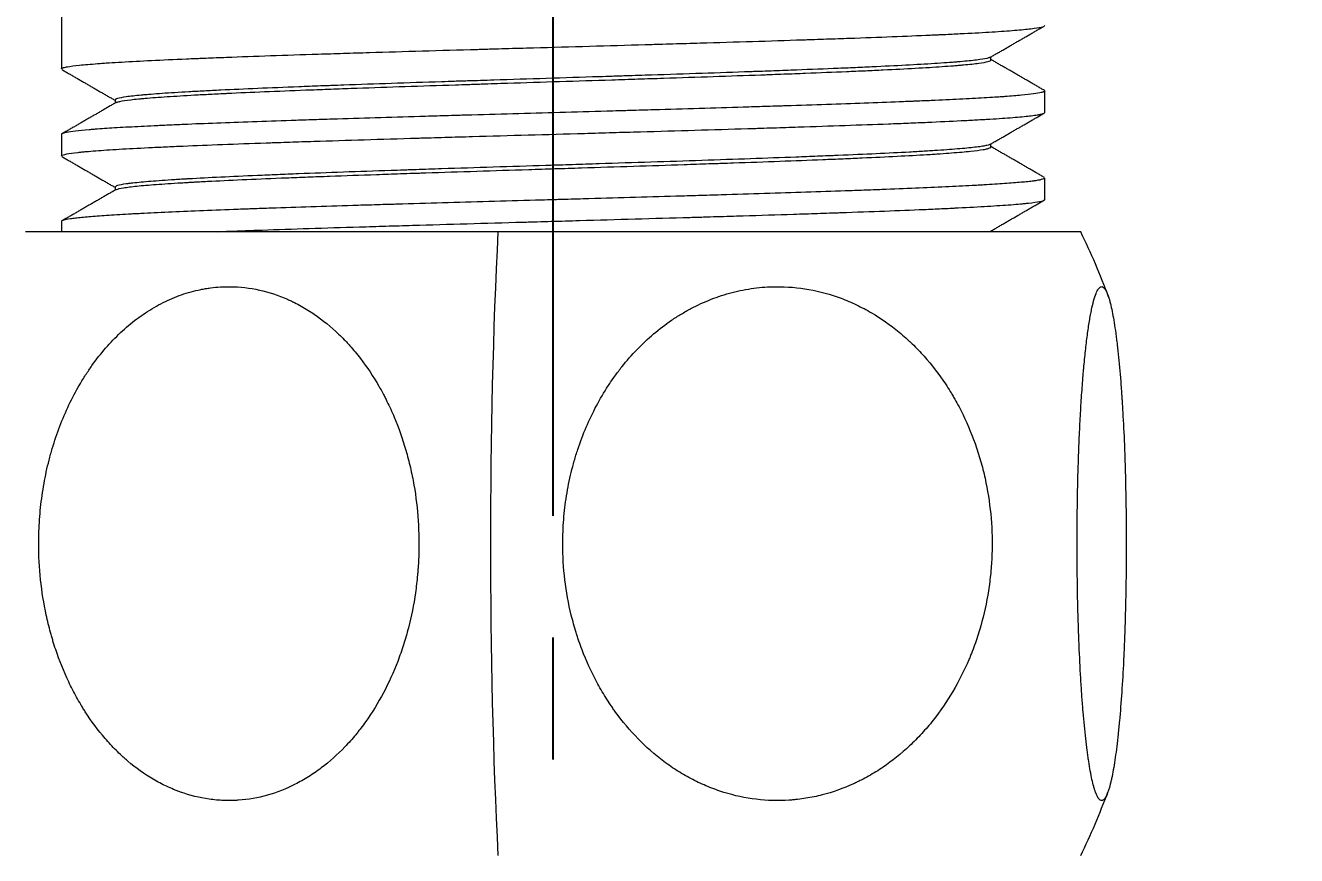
# Model space of a CAD drawing. Header units: millimetres. Extents: x 24023 to 24864, y 1163 to 1757.
# Drawn here: x 24668.74 to 24695.24, y 1343.76 to 1361.06 of the extents above; entities that cross this region are included whole.
import ezdxf

# ---------------------------------------------------------------- set-up
doc = ezdxf.new("R2010")
doc.units = ezdxf.units.MM
doc.linetypes.add('CENTERX2', pattern=[20.32, 12.7, -2.54, 2.54, -2.54])
doc.layers.add('CENTER', color=1, linetype='CENTERX2')
doc.styles.get("Standard").update_dxf_attribs({"font": 'arial.ttf'})
doc.dimstyles.new('ISO-25', dxfattribs={"dimtxt": 7, "dimasz": 5, "dimexe": 1.252, "dimexo": 0.625, "dimgap": 1, "dimtad": 1, "dimtih": 1, "dimtoh": 1, "dimdec": 1, "dimdsep": 46, "dimtxsty": 'Standard', "dimcen": 0, "dimclrd": 3, "dimclre": 3, "dimclrt": 4, "dimadec": 0, "dimazin": 0, "dimtfac": 1, "dimtdec": 1, "dimtmove": 0, "dimatfit": 3, "dimfxl": 1, "dimarcsym": 0})

# ---------------------------------------------------------------- blocks, each defined once
blk = doc.blocks.new('*D64')
at = {"color": 3, "lineweight": -2, "transparency": 16777216}
for p, q in [((24727.261, 1520.798), (24569.507, 1520.798)), ((24570.759, 1515.798), (24570.759, 1390.87)), ((24570.759, 1250.765), (24570.759, 1375.693)), ((24727.261, 1245.765), (24569.507, 1245.765))]:
    blk.add_line(p, q, dxfattribs=at)
at = {"color": 3, "transparency": 16777216}
for points in [[(24569.926, 1515.798), (24571.592, 1515.798), (24570.759, 1520.798)], [(24569.926, 1250.765), (24571.592, 1250.765), (24570.759, 1245.765)]]:
    blk.add_solid(points, dxfattribs=at)
at = {"layer": 'Defpoints', "color": 0, "transparency": 16777216}
for p in [(24727.886, 1520.798), (24570.759, 1245.765), (24727.886, 1245.765)]:
    blk.add_point(p, dxfattribs=at)
at = {"color": 4, "transparency": 16777216, "insert": (24570.759, 1383.281), "char_height": 7, "attachment_point": 5}
blk.add_mtext('(1600)', dxfattribs=at)
blk = doc.blocks.new('*D66')
at = {"color": 3, "lineweight": -2, "transparency": 16777216}
for p, q in [((24635.437, 1356.458), (24603.075, 1300.406)), ((24679.745, 1289.257), (24679.745, 1279.862))]:
    blk.add_line(p, q, dxfattribs=at)
for start, end in [(241.88373, 245.57556), (253.51412, 268.11627)]:
    blk.add_arc((24679.745, 1433.202), 152.087, start, end, dxfattribs=at)
at = {"color": 3, "transparency": 16777216}
for points in [[(24607.667, 1298.333), (24608.476, 1299.79), (24603.701, 1301.49)], [(24674.759, 1282.03), (24674.732, 1280.363), (24679.745, 1281.114)]]:
    blk.add_solid(points, dxfattribs=at)
at = {"layer": 'Defpoints', "color": 0, "transparency": 16777216}
for p in [(24679.745, 1468.81), (24660.2, 1399.349), (24635.75, 1357), (24679.745, 1289.882), (24653.335, 1283.425)]:
    blk.add_point(p, dxfattribs=at)
at = {"color": 4, "transparency": 16777216, "insert": (24626.722, 1290.656), "char_height": 7, "attachment_point": 5}
blk.add_mtext('30°', dxfattribs=at)
blk = doc.blocks.new('*D68')
at = {"color": 3, "lineweight": -2, "transparency": 16777216}
for p, q in [((24640.75, 1365.035), (24640.75, 1260.666)), ((24776.172, 1315.313), (24776.172, 1260.666)), ((24645.75, 1261.918), (24693.994, 1261.918)), ((24771.172, 1261.918), (24722.928, 1261.918))]:
    blk.add_line(p, q, dxfattribs=at)
at = {"color": 3, "transparency": 16777216}
for points in [[(24645.75, 1262.752), (24645.75, 1261.085), (24640.75, 1261.918)], [(24771.172, 1262.752), (24771.172, 1261.085), (24776.172, 1261.918)]]:
    blk.add_solid(points, dxfattribs=at)
at = {"layer": 'Defpoints', "color": 0, "transparency": 16777216}
for p in [(24640.75, 1365.66), (24776.172, 1315.938), (24776.172, 1261.918)]:
    blk.add_point(p, dxfattribs=at)
at = {"color": 4, "transparency": 16777216, "insert": (24708.461, 1261.918), "char_height": 7, "attachment_point": 5}
blk.add_mtext('135.4', dxfattribs=at)

msp = doc.modelspace()

# ---------------------------------------------------------------- linework, layer by layer
at = {"linetype": 'Continuous', "lineweight": 18, "extrusion": (0, 1, 0)}
for p, q in [((24669.495, 1363.56), (24669.495, 1360.151)), ((24688.873, 1360.339), (24688.873, 1360.403)), ((24670.616, 1359.504), (24670.616, 1359.44)), ((24689.995, 1359.244), (24689.995, 1359.692)), ((24669.495, 1358.785), (24669.495, 1358.337)), ((24688.873, 1358.526), (24688.873, 1358.589)), ((24689.995, 1357.431), (24689.995, 1357.878)), ((24670.616, 1357.69), (24670.616, 1357.627)), ((24669.495, 1356.972), (24669.495, 1356.76)), ((24678.595, 1356.76), (24668.745, 1356.76)), ((24690.745, 1356.76), (24678.595, 1356.76)), ((24688.873, 1356.76), (24688.873, 1356.775))]:
    msp.add_line(p, q, dxfattribs=at)
at = {"linetype": 'Continuous', "lineweight": 18}
for start, end in [(20.2729, 25.9892), (334.0108, 339.565)]:
    msp.add_arc((24677.411, 1350.26), 14.833, start, end, dxfattribs=at)
at = {"linetype": 'Continuous', "lineweight": 13}
msp.add_ellipse((24679.989, 1350.26), major_axis=(0, -14.833), ratio=0.104528, start_param=4.258791, end_param=5.165987, dxfattribs=at)
at = {"linetype": 'Continuous', "lineweight": 18}
for points, knots in [([(24669.495, 1360.151), (24669.495, 1360.155), (24669.498, 1360.159), (24669.508, 1360.166), (24669.517, 1360.17), (24669.528, 1360.175), (24669.537, 1360.177), (24669.541, 1360.179), (24669.566, 1360.186), (24669.592, 1360.191), (24669.684, 1360.208), (24669.767, 1360.219), (24669.976, 1360.241), (24670.102, 1360.251), (24670.287, 1360.265), (24670.325, 1360.268), (24670.404, 1360.274), (24670.446, 1360.276), (24670.572, 1360.285), (24670.662, 1360.29), (24670.943, 1360.307), (24671.15, 1360.318), (24671.599, 1360.34), (24671.842, 1360.351), (24672.169, 1360.364), (24672.236, 1360.367), (24672.337, 1360.371), (24672.372, 1360.373), (24672.44, 1360.375), (24672.613, 1360.382), (24672.792, 1360.389), (24673.23, 1360.406), (24673.535, 1360.417), (24674.172, 1360.439), (24674.504, 1360.45), (24674.936, 1360.464), (24675.023, 1360.466), (24675.199, 1360.472), (24675.287, 1360.475), (24675.554, 1360.483), (24675.733, 1360.488), (24676.277, 1360.505), (24676.645, 1360.516), (24677.396, 1360.538), (24677.778, 1360.549), (24678.215, 1360.561), (24678.264, 1360.563), (24678.361, 1360.566), (24678.41, 1360.567), (24678.557, 1360.571), (24678.655, 1360.574), (24678.948, 1360.582), (24679.143, 1360.587), (24679.728, 1360.604), (24680.117, 1360.615), (24680.894, 1360.637), (24681.281, 1360.648), (24681.716, 1360.661), (24681.764, 1360.662), (24681.861, 1360.665), (24681.909, 1360.666), (24682.053, 1360.67), (24682.34, 1360.679), (24682.623, 1360.687), (24683.181, 1360.703), (24683.545, 1360.714), (24684.257, 1360.736), (24684.605, 1360.747), (24684.987, 1360.76), (24685.029, 1360.761), (24685.114, 1360.764), (24685.239, 1360.768), (24685.528, 1360.778), (24685.767, 1360.786), (24686.233, 1360.802), (24686.53, 1360.813), (24687.094, 1360.835), (24687.362, 1360.846), (24687.646, 1360.859), (24687.678, 1360.86), (24687.74, 1360.863), (24687.832, 1360.867), (24688.04, 1360.877), (24688.208, 1360.885), (24688.529, 1360.901), (24688.723, 1360.912), (24689.074, 1360.934), (24689.23, 1360.945), (24689.502, 1360.967), (24689.616, 1360.979), (24689.799, 1361.001), (24689.869, 1361.012), (24689.941, 1361.028), (24689.959, 1361.033), (24689.979, 1361.041), (24689.986, 1361.046), (24689.991, 1361.05), (24689.993, 1361.052), (24689.994, 1361.054), (24689.995, 1361.056), (24689.995, 1361.057), (24689.995, 1361.058)], [0, 0, 0, 0, 0.013699, 0.013699, 0.022807, 0.027361, 0.027361, 0.031915, 0.031915, 0.050132, 0.050132, 0.086564, 0.086564, 0.122997, 0.122997, 0.132105, 0.132105, 0.141213, 0.141213, 0.159429, 0.159429, 0.195862, 0.195862, 0.232294, 0.232294, 0.241402, 0.241402, 0.245956, 0.245956, 0.250511, 0.268727, 0.268727, 0.305159, 0.305159, 0.341592, 0.341592, 0.3507, 0.3507, 0.359808, 0.359808, 0.378024, 0.378024, 0.414457, 0.414457, 0.450889, 0.450889, 0.455443, 0.455443, 0.459998, 0.459998, 0.469106, 0.469106, 0.487322, 0.487322, 0.523754, 0.523754, 0.560187, 0.560187, 0.564741, 0.564741, 0.569295, 0.569295, 0.578403, 0.596619, 0.596619, 0.633052, 0.633052, 0.669485, 0.669485, 0.674039, 0.674039, 0.678593, 0.687701, 0.705917, 0.705917, 0.74235, 0.74235, 0.778782, 0.778782, 0.783336, 0.783336, 0.78789, 0.796998, 0.815215, 0.815215, 0.851647, 0.851647, 0.88808, 0.88808, 0.924512, 0.924512, 0.960945, 0.960945, 0.979161, 0.979161, 0.988269, 0.992823, 0.992823, 0.997377, 0.997377, 1, 1, 1, 1]), ([(24688.861, 1360.395), (24688.857, 1360.393), (24688.853, 1360.391), (24688.844, 1360.387), (24688.84, 1360.386), (24688.832, 1360.383), (24688.818, 1360.379), (24688.801, 1360.374), (24688.739, 1360.36), (24688.667, 1360.348), (24688.481, 1360.325), (24688.367, 1360.313), (24688.197, 1360.299), (24688.161, 1360.296), (24688.106, 1360.291), (24688.088, 1360.29), (24688.05, 1360.287), (24687.953, 1360.28), (24687.849, 1360.272), (24687.585, 1360.255), (24687.391, 1360.244), (24686.966, 1360.22), (24686.735, 1360.209), (24686.423, 1360.194), (24686.359, 1360.191), (24686.23, 1360.185), (24686.165, 1360.182), (24685.966, 1360.173), (24685.83, 1360.168), (24685.413, 1360.15), (24685.122, 1360.139), (24684.664, 1360.122), (24684.509, 1360.116), (24684.27, 1360.107), (24684.149, 1360.103), (24684.027, 1360.098), (24683.945, 1360.095), (24683.904, 1360.094), (24683.531, 1360.08), (24683.194, 1360.069), (24682.505, 1360.046), (24682.154, 1360.034), (24681.617, 1360.017), (24681.436, 1360.011), (24681.209, 1360.004), (24681.163, 1360.002), (24681.071, 1359.999), (24681.025, 1359.998), (24680.888, 1359.993), (24680.796, 1359.991), (24680.337, 1359.976), (24679.97, 1359.964), (24679.238, 1359.941), (24678.873, 1359.93), (24678.326, 1359.912), (24678.144, 1359.906), (24677.916, 1359.899), (24677.871, 1359.898), (24677.78, 1359.895), (24677.645, 1359.89), (24677.51, 1359.886), (24677.065, 1359.871), (24676.717, 1359.86), (24676.037, 1359.836), (24675.705, 1359.825), (24675.299, 1359.81), (24675.219, 1359.808), (24675.099, 1359.803), (24675.059, 1359.802), (24674.979, 1359.799), (24674.782, 1359.792), (24674.591, 1359.784), (24674.143, 1359.767), (24673.858, 1359.755), (24673.317, 1359.732), (24673.061, 1359.72), (24672.759, 1359.706), (24672.7, 1359.703), (24672.584, 1359.697), (24672.527, 1359.694), (24672.36, 1359.685), (24672.253, 1359.68), (24671.948, 1359.662), (24671.763, 1359.651), (24671.515, 1359.633), (24671.437, 1359.627), (24671.328, 1359.618), (24671.292, 1359.615), (24671.241, 1359.611), (24671.224, 1359.61), (24671.192, 1359.607), (24671.176, 1359.605), (24671.034, 1359.592), (24670.93, 1359.581), (24670.766, 1359.558), (24670.706, 1359.546), (24670.647, 1359.528), (24670.634, 1359.523), (24670.623, 1359.515), (24670.621, 1359.514), (24670.619, 1359.511), (24670.618, 1359.509), (24670.616, 1359.506), (24670.616, 1359.505), (24670.616, 1359.504)], [0, 0, 0, 0, 0.00751, 0.00751, 0.0124, 0.0124, 0.01729, 0.027069, 0.027069, 0.066187, 0.066187, 0.105304, 0.105304, 0.115084, 0.115084, 0.119973, 0.119973, 0.124863, 0.144422, 0.144422, 0.183539, 0.183539, 0.222657, 0.222657, 0.232436, 0.232436, 0.242215, 0.242215, 0.261774, 0.261774, 0.300892, 0.300892, 0.32045, 0.32045, 0.33023, 0.335119, 0.335119, 0.340009, 0.340009, 0.379127, 0.379127, 0.418244, 0.418244, 0.437803, 0.437803, 0.442693, 0.442693, 0.447582, 0.447582, 0.457362, 0.457362, 0.496479, 0.496479, 0.535597, 0.535597, 0.555155, 0.555155, 0.560045, 0.560045, 0.564935, 0.574714, 0.574714, 0.613832, 0.613832, 0.652949, 0.652949, 0.662729, 0.662729, 0.667618, 0.667618, 0.672508, 0.692067, 0.692067, 0.731184, 0.731184, 0.770302, 0.770302, 0.780081, 0.780081, 0.78986, 0.78986, 0.809419, 0.809419, 0.848537, 0.848537, 0.868095, 0.868095, 0.877875, 0.877875, 0.882765, 0.882765, 0.887654, 0.887654, 0.926772, 0.926772, 0.965889, 0.965889, 0.985448, 0.985448, 0.990338, 0.990338, 0.995227, 0.995227, 1, 1, 1, 1]), ([(24670.628, 1359.448), (24670.629, 1359.448), (24670.63, 1359.449), (24670.636, 1359.452), (24670.643, 1359.455), (24670.667, 1359.463), (24670.688, 1359.469), (24670.769, 1359.486), (24670.843, 1359.498), (24670.987, 1359.515), (24671.04, 1359.521), (24671.128, 1359.53), (24671.159, 1359.533), (24671.223, 1359.538), (24671.256, 1359.541), (24671.43, 1359.556), (24671.588, 1359.567), (24671.941, 1359.59), (24672.136, 1359.602), (24672.456, 1359.619), (24672.568, 1359.625), (24672.742, 1359.634), (24672.801, 1359.636), (24672.891, 1359.641), (24672.922, 1359.642), (24672.983, 1359.645), (24673.014, 1359.647), (24673.295, 1359.66), (24673.558, 1359.671), (24674.112, 1359.694), (24674.402, 1359.705), (24674.858, 1359.723), (24675.014, 1359.728), (24675.252, 1359.737), (24675.333, 1359.74), (24675.494, 1359.746), (24675.576, 1359.749), (24675.984, 1359.764), (24676.319, 1359.775), (24677.002, 1359.798), (24677.351, 1359.809), (24677.797, 1359.824), (24677.931, 1359.828), (24678.066, 1359.832), (24678.157, 1359.835), (24678.202, 1359.837), (24678.429, 1359.844), (24678.61, 1359.85), (24679.155, 1359.867), (24679.518, 1359.879), (24680.244, 1359.902), (24680.607, 1359.913), (24681.061, 1359.928), (24681.152, 1359.93), (24681.334, 1359.936), (24681.424, 1359.939), (24681.694, 1359.948), (24681.872, 1359.954), (24682.4, 1359.971), (24682.746, 1359.983), (24683.422, 1360.006), (24683.753, 1360.017), (24684.117, 1360.03), (24684.158, 1360.031), (24684.238, 1360.034), (24684.358, 1360.039), (24684.633, 1360.049), (24684.86, 1360.057), (24685.306, 1360.075), (24685.59, 1360.086), (24685.995, 1360.104), (24686.126, 1360.109), (24686.319, 1360.118), (24686.382, 1360.121), (24686.507, 1360.127), (24686.568, 1360.13), (24686.87, 1360.144), (24687.092, 1360.155), (24687.501, 1360.178), (24687.686, 1360.19), (24687.937, 1360.207), (24688.016, 1360.213), (24688.109, 1360.22), (24688.128, 1360.222), (24688.164, 1360.225), (24688.181, 1360.226), (24688.233, 1360.231), (24688.267, 1360.234), (24688.427, 1360.248), (24688.533, 1360.259), (24688.703, 1360.282), (24688.768, 1360.294), (24688.832, 1360.311), (24688.848, 1360.317), (24688.864, 1360.326), (24688.868, 1360.329), (24688.872, 1360.334), (24688.873, 1360.337), (24688.873, 1360.339)], [0, 0, 0, 0, 0.00163, 0.00163, 0.011334, 0.011334, 0.030741, 0.030741, 0.069555, 0.069555, 0.088962, 0.088962, 0.098665, 0.098665, 0.108369, 0.108369, 0.147182, 0.147182, 0.185996, 0.185996, 0.205403, 0.205403, 0.215107, 0.215107, 0.219958, 0.219958, 0.22481, 0.22481, 0.263624, 0.263624, 0.302438, 0.302438, 0.321845, 0.321845, 0.331548, 0.331548, 0.341252, 0.341252, 0.380066, 0.380066, 0.418879, 0.418879, 0.428583, 0.433435, 0.433435, 0.438286, 0.438286, 0.457693, 0.457693, 0.496507, 0.496507, 0.535321, 0.535321, 0.545024, 0.545024, 0.554728, 0.554728, 0.574135, 0.574135, 0.612949, 0.612949, 0.651763, 0.651763, 0.656614, 0.656614, 0.661466, 0.671169, 0.690576, 0.690576, 0.72939, 0.72939, 0.748797, 0.748797, 0.758501, 0.758501, 0.768204, 0.768204, 0.807018, 0.807018, 0.845832, 0.845832, 0.865239, 0.865239, 0.87009, 0.87009, 0.874942, 0.874942, 0.884646, 0.884646, 0.92346, 0.92346, 0.962273, 0.962273, 0.98168, 0.98168, 0.991384, 0.991384, 1, 1, 1, 1]), ([(24689.995, 1359.692), (24689.995, 1359.69), (24689.994, 1359.688), (24689.989, 1359.681), (24689.981, 1359.677), (24689.964, 1359.669), (24689.957, 1359.667), (24689.942, 1359.662), (24689.933, 1359.66), (24689.885, 1359.648), (24689.83, 1359.639), (24689.692, 1359.621), (24689.607, 1359.612), (24689.408, 1359.593), (24689.294, 1359.584), (24689.131, 1359.573), (24689.097, 1359.57), (24689.029, 1359.566), (24688.923, 1359.559), (24688.81, 1359.552), (24688.573, 1359.538), (24688.232, 1359.519), (24687.839, 1359.501), (24687.525, 1359.487), (24687.417, 1359.483), (24687.277, 1359.477), (24687.249, 1359.476), (24687.193, 1359.473), (24687.164, 1359.472), (24687.078, 1359.469), (24687.02, 1359.466), (24686.728, 1359.455), (24686.485, 1359.446), (24685.979, 1359.427), (24685.717, 1359.418), (24685.174, 1359.399), (24684.893, 1359.39), (24684.566, 1359.38), (24684.529, 1359.379), (24684.456, 1359.376), (24684.419, 1359.375), (24684.309, 1359.372), (24684.087, 1359.365), (24683.862, 1359.358), (24683.409, 1359.344), (24683.102, 1359.335), (24682.479, 1359.316), (24682.163, 1359.307), (24681.681, 1359.293), (24681.52, 1359.289), (24681.316, 1359.283), (24681.275, 1359.282), (24681.193, 1359.279), (24681.153, 1359.278), (24681.03, 1359.275), (24680.948, 1359.272), (24680.538, 1359.261), (24680.211, 1359.252), (24679.558, 1359.233), (24679.232, 1359.224), (24678.581, 1359.206), (24678.256, 1359.196), (24677.891, 1359.186), (24677.85, 1359.185), (24677.769, 1359.182), (24677.728, 1359.181), (24677.607, 1359.178), (24677.365, 1359.171), (24677.126, 1359.164), (24676.653, 1359.15), (24676.343, 1359.141), (24675.735, 1359.123), (24675.436, 1359.113), (24674.997, 1359.099), (24674.852, 1359.095), (24674.636, 1359.088), (24674.565, 1359.085), (24674.423, 1359.081), (24674.353, 1359.078), (24674.004, 1359.067), (24673.735, 1359.058), (24673.218, 1359.039), (24672.97, 1359.03), (24672.494, 1359.012), (24672.266, 1359.003), (24671.993, 1358.991), (24671.94, 1358.989), (24671.833, 1358.984), (24671.677, 1358.977), (24671.528, 1358.97), (24671.24, 1358.956), (24670.884, 1358.938), (24670.581, 1358.92), (24670.375, 1358.906), (24670.309, 1358.901), (24670.216, 1358.894), (24670.186, 1358.892), (24670.128, 1358.887), (24670.099, 1358.885), (24669.963, 1358.873), (24669.87, 1358.864), (24669.713, 1358.845), (24669.651, 1358.836), (24669.556, 1358.818), (24669.524, 1358.809), (24669.503, 1358.797), (24669.5, 1358.795), (24669.497, 1358.792), (24669.496, 1358.79), (24669.495, 1358.788), (24669.495, 1358.787), (24669.495, 1358.785), (24669.495, 1358.785)], [0, 0, 0, 0, 0.006842, 0.006842, 0.022114, 0.022114, 0.02975, 0.02975, 0.037386, 0.037386, 0.06793, 0.06793, 0.098473, 0.098473, 0.129017, 0.129017, 0.136653, 0.136653, 0.144289, 0.159561, 0.159561, 0.190104, 0.220648, 0.220648, 0.23592, 0.23592, 0.239738, 0.239738, 0.243556, 0.243556, 0.251192, 0.251192, 0.281735, 0.281735, 0.312279, 0.312279, 0.342823, 0.342823, 0.34664, 0.34664, 0.350458, 0.350458, 0.358094, 0.373366, 0.373366, 0.40391, 0.40391, 0.434454, 0.434454, 0.449725, 0.449725, 0.453543, 0.453543, 0.457361, 0.457361, 0.464997, 0.464997, 0.495541, 0.495541, 0.526085, 0.526085, 0.556628, 0.556628, 0.560446, 0.560446, 0.564264, 0.564264, 0.5719, 0.587172, 0.587172, 0.617716, 0.617716, 0.648259, 0.648259, 0.663531, 0.663531, 0.671167, 0.671167, 0.678803, 0.678803, 0.709347, 0.709347, 0.73989, 0.73989, 0.770434, 0.770434, 0.77807, 0.77807, 0.785706, 0.800978, 0.800978, 0.831521, 0.862065, 0.862065, 0.877337, 0.877337, 0.884973, 0.884973, 0.892609, 0.892609, 0.923152, 0.923152, 0.953696, 0.953696, 0.98424, 0.98424, 0.991875, 0.991875, 0.995693, 0.995693, 0.999511, 1, 1, 1, 1]), ([(24669.495, 1358.337), (24669.495, 1358.34), (24669.497, 1358.344), (24669.513, 1358.358), (24669.548, 1358.369), (24669.662, 1358.391), (24669.741, 1358.402), (24669.868, 1358.416), (24669.895, 1358.419), (24669.937, 1358.423), (24669.951, 1358.424), (24669.981, 1358.427), (24670.056, 1358.434), (24670.14, 1358.441), (24670.355, 1358.457), (24670.519, 1358.468), (24670.885, 1358.49), (24671.088, 1358.501), (24671.367, 1358.515), (24671.425, 1358.518), (24671.541, 1358.523), (24671.601, 1358.526), (24671.782, 1358.534), (24671.907, 1358.54), (24672.293, 1358.556), (24672.566, 1358.567), (24673.142, 1358.589), (24673.446, 1358.6), (24673.805, 1358.613), (24673.845, 1358.614), (24673.926, 1358.617), (24673.967, 1358.618), (24674.089, 1358.622), (24674.336, 1358.631), (24674.588, 1358.639), (24675.1, 1358.655), (24675.45, 1358.666), (24676.169, 1358.688), (24676.538, 1358.699), (24676.964, 1358.712), (24677.011, 1358.713), (24677.106, 1358.716), (24677.154, 1358.717), (24677.297, 1358.722), (24677.393, 1358.724), (24677.68, 1358.733), (24677.872, 1358.738), (24678.449, 1358.755), (24678.836, 1358.765), (24679.614, 1358.787), (24680.005, 1358.798), (24680.496, 1358.812), (24680.595, 1358.815), (24680.791, 1358.821), (24680.888, 1358.823), (24681.18, 1358.832), (24681.374, 1358.837), (24681.949, 1358.854), (24682.328, 1358.865), (24683.074, 1358.886), (24683.441, 1358.897), (24683.849, 1358.91), (24683.894, 1358.911), (24683.984, 1358.914), (24684.118, 1358.918), (24684.427, 1358.928), (24684.685, 1358.936), (24685.192, 1358.953), (24685.518, 1358.964), (24686.145, 1358.986), (24686.446, 1358.996), (24686.807, 1359.01), (24686.878, 1359.013), (24687.018, 1359.018), (24687.224, 1359.027), (24687.421, 1359.035), (24687.8, 1359.052), (24688.035, 1359.063), (24688.361, 1359.079), (24688.465, 1359.085), (24688.615, 1359.093), (24688.688, 1359.097), (24688.759, 1359.101), (24688.805, 1359.104), (24688.828, 1359.105), (24689.032, 1359.118), (24689.191, 1359.129), (24689.467, 1359.151), (24689.584, 1359.162), (24689.728, 1359.178), (24689.771, 1359.184), (24689.826, 1359.192), (24689.852, 1359.196), (24689.875, 1359.2), (24689.89, 1359.203), (24689.897, 1359.205), (24689.956, 1359.217), (24689.985, 1359.228), (24689.994, 1359.24), (24689.995, 1359.242), (24689.995, 1359.244)], [0, 0, 0, 0, 0.010633, 0.010633, 0.04705, 0.04705, 0.083467, 0.083467, 0.092571, 0.092571, 0.097123, 0.097123, 0.101675, 0.119883, 0.119883, 0.1563, 0.1563, 0.192716, 0.192716, 0.201821, 0.201821, 0.210925, 0.210925, 0.229133, 0.229133, 0.26555, 0.26555, 0.301966, 0.301966, 0.306518, 0.306518, 0.311071, 0.311071, 0.320175, 0.338383, 0.338383, 0.3748, 0.3748, 0.411216, 0.411216, 0.415768, 0.415768, 0.42032, 0.42032, 0.429425, 0.429425, 0.447633, 0.447633, 0.484049, 0.484049, 0.520466, 0.520466, 0.52957, 0.52957, 0.538674, 0.538674, 0.556883, 0.556883, 0.593299, 0.593299, 0.629716, 0.629716, 0.634268, 0.634268, 0.63882, 0.647924, 0.666133, 0.666133, 0.702549, 0.702549, 0.738966, 0.738966, 0.74807, 0.74807, 0.757174, 0.775382, 0.775382, 0.811799, 0.811799, 0.830007, 0.830007, 0.839111, 0.843664, 0.843664, 0.848216, 0.848216, 0.884632, 0.884632, 0.921049, 0.921049, 0.939257, 0.939257, 0.948361, 0.952913, 0.952913, 0.957466, 0.957466, 0.993882, 0.993882, 1, 1, 1, 1]), ([(24688.861, 1358.582), (24688.848, 1358.574), (24688.824, 1358.566), (24688.764, 1358.552), (24688.733, 1358.546), (24688.679, 1358.537), (24688.659, 1358.534), (24688.617, 1358.529), (24688.595, 1358.526), (24688.478, 1358.511), (24688.363, 1358.499), (24688.093, 1358.476), (24687.937, 1358.465), (24687.717, 1358.45), (24687.648, 1358.446), (24687.554, 1358.44), (24687.505, 1358.437), (24687.382, 1358.43), (24687.279, 1358.424), (24686.959, 1358.406), (24686.728, 1358.395), (24686.234, 1358.371), (24685.971, 1358.36), (24685.655, 1358.347), (24685.62, 1358.345), (24685.548, 1358.342), (24685.512, 1358.341), (24685.404, 1358.337), (24685.331, 1358.334), (24685.111, 1358.325), (24684.961, 1358.319), (24684.503, 1358.302), (24684.186, 1358.29), (24683.532, 1358.267), (24683.194, 1358.255), (24682.496, 1358.232), (24682.143, 1358.22), (24681.429, 1358.197), (24681.068, 1358.186), (24680.52, 1358.168), (24680.337, 1358.162), (24680.06, 1358.153), (24679.968, 1358.15), (24679.829, 1358.146), (24679.782, 1358.145), (24679.689, 1358.142), (24679.643, 1358.14), (24679.227, 1358.127), (24678.861, 1358.116), (24678.136, 1358.093), (24677.777, 1358.081), (24677.243, 1358.064), (24677.066, 1358.058), (24676.846, 1358.05), (24676.802, 1358.049), (24676.715, 1358.046), (24676.584, 1358.041), (24676.454, 1358.037), (24676.026, 1358.022), (24675.695, 1358.011), (24675.052, 1357.988), (24674.741, 1357.977), (24674.366, 1357.962), (24674.292, 1357.959), (24674.144, 1357.953), (24674.071, 1357.95), (24673.855, 1357.941), (24673.716, 1357.935), (24673.309, 1357.918), (24673.054, 1357.906), (24672.578, 1357.883), (24672.356, 1357.872), (24672.125, 1357.859), (24672.099, 1357.857), (24672.049, 1357.854), (24672.024, 1357.853), (24671.95, 1357.848), (24671.903, 1357.845), (24671.763, 1357.837), (24671.676, 1357.831), (24671.428, 1357.813), (24671.283, 1357.802), (24671.097, 1357.784), (24671.039, 1357.779), (24670.961, 1357.77), (24670.924, 1357.766), (24670.89, 1357.761), (24670.868, 1357.758), (24670.857, 1357.757), (24670.764, 1357.744), (24670.704, 1357.732), (24670.633, 1357.71), (24670.616, 1357.7), (24670.616, 1357.69)], [0, 0, 0, 0, 0.02753, 0.02753, 0.047083, 0.047083, 0.056859, 0.056859, 0.066636, 0.066636, 0.105741, 0.105741, 0.144846, 0.144846, 0.154622, 0.159511, 0.164399, 0.164399, 0.183951, 0.183951, 0.223057, 0.223057, 0.262162, 0.262162, 0.26705, 0.26705, 0.271938, 0.271938, 0.281715, 0.281715, 0.301267, 0.301267, 0.340373, 0.340373, 0.379478, 0.379478, 0.418583, 0.418583, 0.457688, 0.457688, 0.477241, 0.477241, 0.487017, 0.487017, 0.491905, 0.491905, 0.496794, 0.496794, 0.535899, 0.535899, 0.575004, 0.575004, 0.594557, 0.594557, 0.599445, 0.599445, 0.604333, 0.614109, 0.614109, 0.653215, 0.653215, 0.69232, 0.69232, 0.702096, 0.702096, 0.711873, 0.711873, 0.731425, 0.731425, 0.770531, 0.770531, 0.809636, 0.809636, 0.814524, 0.814524, 0.819412, 0.819412, 0.829189, 0.829189, 0.848741, 0.848741, 0.887846, 0.887846, 0.907399, 0.907399, 0.917175, 0.922064, 0.922064, 0.926952, 0.926952, 0.966057, 0.966057, 1, 1, 1, 1]), ([(24670.628, 1357.634), (24670.632, 1357.636), (24670.637, 1357.639), (24670.671, 1357.652), (24670.72, 1357.664), (24670.809, 1357.678), (24670.828, 1357.681), (24670.869, 1357.687), (24670.891, 1357.69), (24670.962, 1357.699), (24671.013, 1357.705), (24671.184, 1357.722), (24671.318, 1357.734), (24671.625, 1357.756), (24671.798, 1357.768), (24672.039, 1357.782), (24672.089, 1357.785), (24672.165, 1357.789), (24672.191, 1357.791), (24672.243, 1357.794), (24672.374, 1357.801), (24672.512, 1357.808), (24672.854, 1357.826), (24673.098, 1357.837), (24673.617, 1357.86), (24673.892, 1357.872), (24674.257, 1357.886), (24674.331, 1357.889), (24674.48, 1357.895), (24674.555, 1357.898), (24674.782, 1357.906), (24674.936, 1357.912), (24675.406, 1357.929), (24675.728, 1357.941), (24676.227, 1357.958), (24676.396, 1357.964), (24676.653, 1357.973), (24676.783, 1357.977), (24676.914, 1357.981), (24677.001, 1357.984), (24677.045, 1357.986), (24677.441, 1357.999), (24677.796, 1358.01), (24678.512, 1358.033), (24678.872, 1358.045), (24679.418, 1358.062), (24679.6, 1358.068), (24679.875, 1358.077), (24679.967, 1358.079), (24680.151, 1358.085), (24680.243, 1358.088), (24680.7, 1358.103), (24681.061, 1358.114), (24681.775, 1358.137), (24682.128, 1358.148), (24682.65, 1358.166), (24682.823, 1358.172), (24683.038, 1358.179), (24683.081, 1358.18), (24683.166, 1358.183), (24683.294, 1358.188), (24683.42, 1358.192), (24683.836, 1358.206), (24684.48, 1358.229), (24685.079, 1358.252), (24685.439, 1358.267), (24685.51, 1358.27), (24685.652, 1358.275), (24685.722, 1358.278), (24685.928, 1358.287), (24686.062, 1358.293), (24686.449, 1358.31), (24686.69, 1358.322), (24687.14, 1358.344), (24687.348, 1358.356), (24687.563, 1358.369), (24687.586, 1358.37), (24687.633, 1358.373), (24687.656, 1358.375), (24687.724, 1358.379), (24687.769, 1358.382), (24687.897, 1358.391), (24687.978, 1358.397), (24688.204, 1358.414), (24688.334, 1358.425), (24688.555, 1358.448), (24688.644, 1358.46), (24688.73, 1358.474), (24688.746, 1358.477), (24688.775, 1358.483), (24688.788, 1358.486), (24688.823, 1358.495), (24688.84, 1358.5), (24688.866, 1358.513), (24688.873, 1358.519), (24688.873, 1358.526)], [0, 0, 0, 0, 0.008071, 0.008071, 0.046873, 0.046873, 0.056573, 0.056573, 0.066274, 0.066274, 0.085675, 0.085675, 0.124477, 0.124477, 0.163278, 0.163278, 0.172979, 0.172979, 0.177829, 0.177829, 0.182679, 0.20208, 0.20208, 0.240882, 0.240882, 0.279684, 0.279684, 0.289384, 0.289384, 0.299085, 0.299085, 0.318486, 0.318486, 0.357287, 0.357287, 0.376688, 0.376688, 0.386389, 0.391239, 0.391239, 0.396089, 0.396089, 0.434891, 0.434891, 0.473693, 0.473693, 0.493094, 0.493094, 0.502794, 0.502794, 0.512495, 0.512495, 0.551297, 0.551297, 0.590098, 0.590098, 0.609499, 0.609499, 0.61435, 0.61435, 0.6192, 0.6289, 0.6289, 0.667702, 0.706504, 0.706504, 0.716204, 0.716204, 0.725905, 0.725905, 0.745306, 0.745306, 0.784108, 0.784108, 0.822909, 0.822909, 0.82776, 0.82776, 0.83261, 0.83261, 0.84231, 0.84231, 0.861711, 0.861711, 0.900513, 0.900513, 0.939315, 0.939315, 0.949015, 0.949015, 0.958716, 0.958716, 0.978117, 0.978117, 1, 1, 1, 1]), ([(24689.995, 1357.878), (24689.995, 1357.872), (24689.986, 1357.865), (24689.946, 1357.849), (24689.907, 1357.839), (24689.839, 1357.828), (24689.817, 1357.824), (24689.793, 1357.821), (24689.776, 1357.818), (24689.768, 1357.817), (24689.724, 1357.811), (24689.685, 1357.807), (24689.557, 1357.793), (24689.456, 1357.784), (24689.227, 1357.766), (24689.098, 1357.757), (24688.883, 1357.743), (24688.807, 1357.738), (24688.689, 1357.731), (24688.648, 1357.729), (24688.565, 1357.724), (24688.523, 1357.722), (24688.306, 1357.71), (24688.121, 1357.701), (24687.727, 1357.682), (24687.518, 1357.673), (24687.077, 1357.655), (24686.844, 1357.646), (24686.478, 1357.632), (24686.353, 1357.627), (24686.096, 1357.618), (24685.966, 1357.613), (24685.569, 1357.599), (24685.297, 1357.59), (24684.737, 1357.572), (24684.45, 1357.563), (24683.859, 1357.544), (24683.556, 1357.535), (24683.168, 1357.523), (24683.09, 1357.521), (24682.933, 1357.516), (24682.698, 1357.509), (24682.462, 1357.502), (24681.987, 1357.488), (24681.348, 1357.47), (24680.697, 1357.452), (24680.206, 1357.438), (24680.041, 1357.433), (24679.834, 1357.428), (24679.793, 1357.426), (24679.71, 1357.424), (24679.586, 1357.421), (24679.463, 1357.417), (24679.052, 1357.406), (24678.726, 1357.396), (24678.079, 1357.378), (24677.758, 1357.368), (24677.121, 1357.35), (24676.805, 1357.341), (24676.452, 1357.331), (24676.413, 1357.329), (24676.335, 1357.327), (24676.218, 1357.324), (24676.102, 1357.32), (24675.872, 1357.313), (24675.721, 1357.309), (24675.273, 1357.295), (24674.69, 1357.276), (24674.137, 1357.258), (24673.733, 1357.244), (24673.601, 1357.239), (24673.437, 1357.234), (24673.405, 1357.232), (24673.34, 1357.23), (24673.243, 1357.227), (24673.148, 1357.223), (24672.836, 1357.212), (24672.598, 1357.203), (24672.144, 1357.184), (24671.929, 1357.175), (24671.522, 1357.156), (24671.33, 1357.147), (24671.127, 1357.136), (24671.105, 1357.135), (24671.061, 1357.133), (24670.995, 1357.13), (24670.847, 1357.121), (24670.728, 1357.115), (24670.501, 1357.101), (24670.365, 1357.092), (24670.12, 1357.073), (24670.012, 1357.064), (24669.872, 1357.05), (24669.829, 1357.045), (24669.77, 1357.038), (24669.751, 1357.036), (24669.716, 1357.031), (24669.699, 1357.029), (24669.62, 1357.018), (24669.574, 1357.008), (24669.511, 1356.99), (24669.495, 1356.981), (24669.495, 1356.972), (24669.495, 1356.972), (24669.495, 1356.972)], [0, 0, 0, 0, 0.022597, 0.022597, 0.053133, 0.053133, 0.060767, 0.064584, 0.064584, 0.068401, 0.068401, 0.083669, 0.083669, 0.114206, 0.114206, 0.144742, 0.144742, 0.16001, 0.16001, 0.167644, 0.167644, 0.175278, 0.175278, 0.205814, 0.205814, 0.236351, 0.236351, 0.266887, 0.266887, 0.282155, 0.282155, 0.297423, 0.297423, 0.327959, 0.327959, 0.358495, 0.358495, 0.389032, 0.389032, 0.396666, 0.396666, 0.4043, 0.419568, 0.419568, 0.450104, 0.48064, 0.48064, 0.495908, 0.495908, 0.499725, 0.499725, 0.503542, 0.511176, 0.511176, 0.541713, 0.541713, 0.572249, 0.572249, 0.602785, 0.602785, 0.606602, 0.606602, 0.610419, 0.618053, 0.618053, 0.633321, 0.633321, 0.663858, 0.694394, 0.694394, 0.709662, 0.709662, 0.713479, 0.713479, 0.717296, 0.72493, 0.72493, 0.755466, 0.755466, 0.786002, 0.786002, 0.816539, 0.816539, 0.820356, 0.820356, 0.824173, 0.831807, 0.847075, 0.847075, 0.877611, 0.877611, 0.908147, 0.908147, 0.923415, 0.923415, 0.931049, 0.931049, 0.938684, 0.938684, 0.96922, 0.96922, 0.999756, 0.999756, 1, 1, 1, 1]), ([(24672.75, 1356.76), (24672.758, 1356.761), (24672.766, 1356.761), (24672.81, 1356.763), (24672.846, 1356.764), (24672.92, 1356.767), (24672.957, 1356.768), (24673.068, 1356.773), (24673.293, 1356.781), (24673.524, 1356.789), (24673.996, 1356.806), (24674.322, 1356.817), (24674.999, 1356.839), (24675.349, 1356.849), (24675.801, 1356.863), (24675.892, 1356.866), (24676.076, 1356.872), (24676.167, 1356.874), (24676.444, 1356.883), (24676.63, 1356.888), (24677.19, 1356.905), (24677.569, 1356.916), (24678.336, 1356.938), (24678.725, 1356.949), (24679.167, 1356.961), (24679.216, 1356.962), (24679.315, 1356.965), (24679.463, 1356.969), (24679.61, 1356.973), (24679.904, 1356.982), (24680.099, 1356.987), (24680.683, 1357.004), (24681.07, 1357.015), (24681.838, 1357.037), (24682.22, 1357.048), (24682.646, 1357.06), (24682.693, 1357.062), (24682.788, 1357.064), (24682.928, 1357.069), (24683.254, 1357.078), (24683.527, 1357.086), (24684.066, 1357.103), (24684.416, 1357.114), (24684.926, 1357.13), (24685.093, 1357.136), (24685.341, 1357.144), (24685.464, 1357.148), (24685.585, 1357.153), (24685.666, 1357.155), (24685.706, 1357.157), (24686.066, 1357.169), (24686.37, 1357.18), (24686.945, 1357.202), (24687.217, 1357.213), (24687.601, 1357.229), (24687.725, 1357.235), (24687.905, 1357.243), (24687.994, 1357.247), (24688.08, 1357.252), (24688.137, 1357.254), (24688.165, 1357.256), (24688.416, 1357.268), (24688.619, 1357.279), (24688.984, 1357.301), (24689.146, 1357.312), (24689.359, 1357.328), (24689.426, 1357.334), (24689.517, 1357.342), (24689.546, 1357.345), (24689.602, 1357.351), (24689.629, 1357.353), (24689.755, 1357.367), (24689.833, 1357.378), (24689.944, 1357.4), (24689.978, 1357.411), (24689.993, 1357.425), (24689.995, 1357.428), (24689.995, 1357.431)], [0, 0, 0, 0, 0.00138, 0.00138, 0.007538, 0.007538, 0.013697, 0.013697, 0.026015, 0.05065, 0.05065, 0.099921, 0.099921, 0.149192, 0.149192, 0.16151, 0.16151, 0.173827, 0.173827, 0.198463, 0.198463, 0.247734, 0.247734, 0.297005, 0.297005, 0.303163, 0.303163, 0.309322, 0.32164, 0.32164, 0.346275, 0.346275, 0.395546, 0.395546, 0.444817, 0.444817, 0.450976, 0.450976, 0.457135, 0.469452, 0.494088, 0.494088, 0.543359, 0.543359, 0.567994, 0.567994, 0.580312, 0.586471, 0.586471, 0.592629, 0.592629, 0.6419, 0.6419, 0.691171, 0.691171, 0.715807, 0.715807, 0.728124, 0.734283, 0.734283, 0.740442, 0.740442, 0.789713, 0.789713, 0.838984, 0.838984, 0.863619, 0.863619, 0.875937, 0.875937, 0.888254, 0.888254, 0.937525, 0.937525, 0.986796, 0.986796, 1, 1, 1, 1]), ([(24669.022, 1350.259), (24669.022, 1350.429), (24669.028, 1350.598), (24669.051, 1350.933), (24669.087, 1351.266), (24669.145, 1351.594), (24669.198, 1351.838), (24669.227, 1351.96), (24669.259, 1352.081), (24669.281, 1352.161), (24669.293, 1352.201), (24669.352, 1352.4), (24669.457, 1352.711), (24669.584, 1353.008), (24669.722, 1353.296), (24669.796, 1353.437), (24669.916, 1353.642), (24669.957, 1353.71), (24670.022, 1353.809), (24670.044, 1353.842), (24670.088, 1353.907), (24670.11, 1353.939), (24670.223, 1354.098), (24670.318, 1354.218), (24670.516, 1354.447), (24670.62, 1354.555), (24670.836, 1354.758), (24670.948, 1354.853), (24671.124, 1354.985), (24671.184, 1355.027), (24671.305, 1355.107), (24671.366, 1355.145), (24671.551, 1355.253), (24671.677, 1355.316), (24671.933, 1355.425), (24672.064, 1355.47), (24672.264, 1355.525), (24672.331, 1355.542), (24672.433, 1355.562), (24672.467, 1355.569), (24672.535, 1355.58), (24672.57, 1355.585), (24672.741, 1355.608), (24672.878, 1355.616), (24673.016, 1355.614)], [0, 0, 0, 0, 0.0625, 0.0625, 0.125, 0.1875, 0.1875, 0.21875, 0.234375, 0.234375, 0.25, 0.25, 0.3125, 0.375, 0.375, 0.4375, 0.4375, 0.46875, 0.46875, 0.484375, 0.484375, 0.5, 0.5, 0.5625, 0.5625, 0.625, 0.625, 0.6875, 0.6875, 0.71875, 0.71875, 0.75, 0.75, 0.8125, 0.8125, 0.875, 0.875, 0.90625, 0.90625, 0.921875, 0.921875, 0.9375, 0.9375, 1, 1, 1, 1]), ([(24673.016, 1355.614), (24673.221, 1355.612), (24673.423, 1355.589), (24673.821, 1355.5), (24674.017, 1355.436), (24674.234, 1355.34), (24674.258, 1355.329), (24674.306, 1355.307), (24674.329, 1355.295), (24674.401, 1355.26), (24674.448, 1355.235), (24674.587, 1355.157), (24674.678, 1355.101), (24674.943, 1354.919), (24675.112, 1354.781), (24675.314, 1354.588), (24675.354, 1354.549), (24675.412, 1354.488), (24675.432, 1354.467), (24675.471, 1354.426), (24675.566, 1354.321), (24675.657, 1354.211), (24675.867, 1353.938), (24675.996, 1353.745), (24676.144, 1353.489), (24676.187, 1353.411), (24676.228, 1353.331), (24676.256, 1353.278), (24676.269, 1353.251), (24676.336, 1353.116), (24676.386, 1353.006), (24676.527, 1352.672), (24676.607, 1352.442), (24676.71, 1352.088), (24676.741, 1351.969), (24676.783, 1351.787), (24676.797, 1351.726), (24676.821, 1351.603), (24676.833, 1351.542), (24676.887, 1351.233), (24676.916, 1350.985), (24676.949, 1350.487), (24676.953, 1350.237), (24676.941, 1349.922), (24676.938, 1349.859), (24676.931, 1349.765), (24676.929, 1349.733), (24676.924, 1349.67), (24676.911, 1349.513), (24676.893, 1349.358), (24676.839, 1348.988), (24676.79, 1348.746), (24676.698, 1348.388), (24676.664, 1348.27), (24676.608, 1348.095), (24676.589, 1348.037), (24676.548, 1347.921), (24676.527, 1347.863), (24676.417, 1347.577), (24676.318, 1347.359), (24676.097, 1346.942), (24675.975, 1346.743), (24675.807, 1346.507), (24675.756, 1346.437), (24675.702, 1346.369), (24675.667, 1346.324), (24675.648, 1346.301), (24675.557, 1346.19), (24675.482, 1346.106), (24675.249, 1345.863), (24675.086, 1345.717), (24674.827, 1345.521), (24674.739, 1345.46), (24674.603, 1345.375), (24674.557, 1345.347), (24674.464, 1345.295), (24674.416, 1345.269), (24674.18, 1345.15), (24673.986, 1345.074), (24673.592, 1344.963), (24673.391, 1344.928), (24673.161, 1344.912), (24673.135, 1344.91), (24673.084, 1344.908), (24673.007, 1344.906), (24672.931, 1344.906), (24672.778, 1344.912), (24672.677, 1344.921), (24672.375, 1344.963), (24672.176, 1345.013), (24671.954, 1345.092), (24671.93, 1345.101), (24671.881, 1345.12), (24671.808, 1345.149), (24671.736, 1345.181), (24671.593, 1345.248), (24671.499, 1345.297), (24671.225, 1345.459), (24671.049, 1345.585), (24670.859, 1345.746), (24670.838, 1345.765), (24670.796, 1345.802), (24670.734, 1345.858), (24670.674, 1345.916), (24670.555, 1346.034), (24670.478, 1346.117), (24670.257, 1346.375), (24670.119, 1346.56), (24669.976, 1346.782), (24669.96, 1346.807), (24669.929, 1346.858), (24669.914, 1346.883), (24669.868, 1346.959), (24669.839, 1347.011), (24669.752, 1347.167), (24669.698, 1347.273), (24669.544, 1347.598), (24669.454, 1347.822), (24669.356, 1348.113), (24669.328, 1348.201), (24669.302, 1348.29), (24669.284, 1348.349), (24669.276, 1348.379), (24669.235, 1348.529), (24669.205, 1348.65), (24669.127, 1349.014), (24669.088, 1349.259), (24669.035, 1349.755), (24669.022, 1350.006), (24669.022, 1350.259)], [0, 0, 0, 0, 0.03125, 0.03125, 0.0625, 0.0625, 0.066406, 0.066406, 0.070312, 0.070312, 0.078125, 0.078125, 0.09375, 0.09375, 0.125, 0.125, 0.132812, 0.132812, 0.136719, 0.136719, 0.140625, 0.15625, 0.15625, 0.1875, 0.1875, 0.195312, 0.199219, 0.199219, 0.203125, 0.203125, 0.21875, 0.21875, 0.25, 0.25, 0.265625, 0.265625, 0.273437, 0.273437, 0.28125, 0.28125, 0.3125, 0.3125, 0.34375, 0.34375, 0.351562, 0.351562, 0.355469, 0.355469, 0.359375, 0.375, 0.375, 0.40625, 0.40625, 0.421875, 0.421875, 0.429687, 0.429687, 0.4375, 0.4375, 0.46875, 0.46875, 0.5, 0.5, 0.507812, 0.511719, 0.511719, 0.515625, 0.515625, 0.53125, 0.53125, 0.5625, 0.5625, 0.578125, 0.578125, 0.585937, 0.585937, 0.59375, 0.59375, 0.625, 0.625, 0.65625, 0.65625, 0.660156, 0.660156, 0.664062, 0.671875, 0.671875, 0.6875, 0.6875, 0.71875, 0.71875, 0.722656, 0.722656, 0.726562, 0.734375, 0.734375, 0.75, 0.75, 0.78125, 0.78125, 0.785156, 0.785156, 0.789062, 0.796875, 0.796875, 0.8125, 0.8125, 0.84375, 0.84375, 0.847656, 0.847656, 0.851562, 0.851562, 0.859375, 0.859375, 0.875, 0.875, 0.90625, 0.90625, 0.914062, 0.917969, 0.917969, 0.921875, 0.921875, 0.9375, 0.9375, 0.96875, 0.96875, 1, 1, 1, 1]), ([(24684.392, 1355.614), (24684.624, 1355.616), (24684.854, 1355.597), (24685.305, 1355.516), (24685.528, 1355.455), (24685.802, 1355.353), (24685.857, 1355.331), (24685.965, 1355.285), (24686.018, 1355.261), (24686.177, 1355.185), (24686.28, 1355.13), (24686.584, 1354.953), (24686.777, 1354.817), (24687.007, 1354.627), (24687.053, 1354.588), (24687.12, 1354.527), (24687.142, 1354.507), (24687.187, 1354.466), (24687.296, 1354.362), (24687.4, 1354.253), (24687.641, 1353.983), (24687.789, 1353.791), (24687.959, 1353.536), (24688.008, 1353.458), (24688.056, 1353.379), (24688.088, 1353.325), (24688.103, 1353.299), (24688.18, 1353.164), (24688.238, 1353.055), (24688.4, 1352.721), (24688.494, 1352.492), (24688.613, 1352.138), (24688.649, 1352.019), (24688.698, 1351.837), (24688.714, 1351.775), (24688.743, 1351.652), (24688.757, 1351.591), (24688.82, 1351.283), (24688.855, 1351.034), (24688.897, 1350.535), (24688.903, 1350.284), (24688.892, 1349.999), (24688.891, 1349.968), (24688.888, 1349.904), (24688.886, 1349.873), (24688.88, 1349.778), (24688.874, 1349.715), (24688.856, 1349.526), (24688.841, 1349.401), (24688.782, 1349.03), (24688.729, 1348.787), (24688.627, 1348.427), (24688.589, 1348.308), (24688.527, 1348.132), (24688.505, 1348.073), (24688.471, 1347.985), (24688.46, 1347.956), (24688.436, 1347.898), (24688.424, 1347.869), (24688.314, 1347.611), (24688.203, 1347.392), (24687.955, 1346.971), (24687.818, 1346.77), (24687.63, 1346.532), (24687.591, 1346.485), (24687.512, 1346.393), (24687.471, 1346.347), (24687.348, 1346.213), (24687.263, 1346.127), (24687.002, 1345.882), (24686.818, 1345.734), (24686.526, 1345.536), (24686.426, 1345.474), (24686.272, 1345.387), (24686.22, 1345.36), (24686.141, 1345.319), (24686.114, 1345.306), (24686.061, 1345.281), (24686.035, 1345.268), (24685.794, 1345.159), (24685.576, 1345.081), (24685.242, 1344.996), (24685.129, 1344.972), (24684.958, 1344.945), (24684.873, 1344.933), (24684.786, 1344.924), (24684.728, 1344.919), (24684.699, 1344.917), (24684.438, 1344.899), (24684.208, 1344.905), (24683.752, 1344.96), (24683.526, 1345.008), (24683.19, 1345.113), (24683.08, 1345.153), (24682.865, 1345.241), (24682.653, 1345.34), (24682.449, 1345.456), (24682.249, 1345.582), (24682.151, 1345.649), (24681.863, 1345.865), (24681.684, 1346.023), (24681.348, 1346.366), (24681.192, 1346.552), (24681.029, 1346.775), (24681.012, 1346.8), (24680.976, 1346.851), (24680.924, 1346.927), (24680.874, 1347.004), (24680.776, 1347.16), (24680.714, 1347.267), (24680.54, 1347.592), (24680.437, 1347.817), (24680.326, 1348.109), (24680.305, 1348.167), (24680.274, 1348.257), (24680.264, 1348.286), (24680.244, 1348.346), (24680.197, 1348.496), (24680.155, 1348.647), (24680.066, 1349.011), (24680.022, 1349.257), (24679.962, 1349.754), (24679.947, 1350.005), (24679.947, 1350.259)], [0, 0, 0, 0, 0.03125, 0.03125, 0.0625, 0.0625, 0.070312, 0.070312, 0.078125, 0.078125, 0.09375, 0.09375, 0.125, 0.125, 0.132812, 0.132812, 0.136719, 0.136719, 0.140625, 0.15625, 0.15625, 0.1875, 0.1875, 0.195312, 0.199219, 0.199219, 0.203125, 0.203125, 0.21875, 0.21875, 0.25, 0.25, 0.265625, 0.265625, 0.273437, 0.273437, 0.28125, 0.28125, 0.3125, 0.3125, 0.34375, 0.34375, 0.347656, 0.347656, 0.351562, 0.351562, 0.359375, 0.359375, 0.375, 0.375, 0.40625, 0.40625, 0.421875, 0.421875, 0.429687, 0.429687, 0.433594, 0.433594, 0.4375, 0.4375, 0.46875, 0.46875, 0.5, 0.5, 0.507812, 0.507812, 0.515625, 0.515625, 0.53125, 0.53125, 0.5625, 0.5625, 0.578125, 0.578125, 0.585937, 0.585937, 0.589844, 0.589844, 0.59375, 0.59375, 0.625, 0.625, 0.640625, 0.640625, 0.648437, 0.652344, 0.652344, 0.65625, 0.65625, 0.6875, 0.6875, 0.71875, 0.71875, 0.734375, 0.734375, 0.75, 0.765625, 0.765625, 0.78125, 0.78125, 0.8125, 0.8125, 0.84375, 0.84375, 0.847656, 0.847656, 0.851562, 0.859375, 0.859375, 0.875, 0.875, 0.90625, 0.90625, 0.914062, 0.914062, 0.917969, 0.917969, 0.921875, 0.9375, 0.9375, 0.96875, 0.96875, 1, 1, 1, 1]), ([(24679.947, 1350.259), (24679.947, 1350.428), (24679.953, 1350.595), (24679.98, 1350.928), (24680.019, 1351.258), (24680.084, 1351.583), (24680.143, 1351.825), (24680.174, 1351.945), (24680.21, 1352.065), (24680.235, 1352.145), (24680.247, 1352.185), (24680.313, 1352.382), (24680.43, 1352.691), (24680.571, 1352.986), (24680.723, 1353.273), (24680.806, 1353.413), (24680.939, 1353.617), (24680.985, 1353.684), (24681.056, 1353.783), (24681.081, 1353.816), (24681.13, 1353.881), (24681.154, 1353.913), (24681.28, 1354.071), (24681.491, 1354.312), (24681.721, 1354.528), (24681.961, 1354.731), (24682.086, 1354.826), (24682.249, 1354.937), (24682.282, 1354.959), (24682.348, 1355.002), (24682.382, 1355.022), (24682.483, 1355.083), (24682.551, 1355.122), (24682.757, 1355.231), (24682.897, 1355.295), (24683.183, 1355.407), (24683.329, 1355.454), (24683.551, 1355.512), (24683.626, 1355.529), (24683.777, 1355.559), (24683.854, 1355.572), (24684.084, 1355.602), (24684.237, 1355.613), (24684.392, 1355.614)], [0, 0, 0, 0, 0.0625, 0.0625, 0.125, 0.1875, 0.1875, 0.21875, 0.234375, 0.234375, 0.25, 0.25, 0.3125, 0.375, 0.375, 0.4375, 0.4375, 0.46875, 0.46875, 0.484375, 0.484375, 0.5, 0.5, 0.5625, 0.625, 0.625, 0.6875, 0.6875, 0.703125, 0.703125, 0.71875, 0.71875, 0.75, 0.75, 0.8125, 0.8125, 0.875, 0.875, 0.90625, 0.90625, 0.9375, 0.9375, 1, 1, 1, 1]), ([(24691.182, 1355.615), (24691.209, 1355.614), (24691.235, 1355.593), (24691.286, 1355.508), (24691.312, 1355.446), (24691.34, 1355.352), (24691.343, 1355.341), (24691.349, 1355.319), (24691.352, 1355.307), (24691.361, 1355.272), (24691.368, 1355.248), (24691.386, 1355.171), (24691.397, 1355.116), (24691.432, 1354.936), (24691.454, 1354.799), (24691.48, 1354.608), (24691.485, 1354.568), (24691.493, 1354.508), (24691.495, 1354.487), (24691.5, 1354.446), (24691.513, 1354.341), (24691.525, 1354.232), (24691.552, 1353.961), (24691.569, 1353.768), (24691.588, 1353.512), (24691.594, 1353.434), (24691.599, 1353.355), (24691.603, 1353.302), (24691.604, 1353.275), (24691.613, 1353.14), (24691.62, 1353.03), (24691.638, 1352.697), (24691.649, 1352.467), (24691.662, 1352.113), (24691.666, 1351.994), (24691.672, 1351.812), (24691.673, 1351.751), (24691.677, 1351.628), (24691.678, 1351.566), (24691.685, 1351.258), (24691.689, 1351.01), (24691.694, 1350.511), (24691.694, 1350.26), (24691.693, 1349.945), (24691.693, 1349.882), (24691.692, 1349.755), (24691.691, 1349.692), (24691.689, 1349.504), (24691.687, 1349.38), (24691.68, 1349.009), (24691.674, 1348.766), (24691.662, 1348.408), (24691.658, 1348.289), (24691.651, 1348.113), (24691.648, 1348.055), (24691.644, 1347.968), (24691.643, 1347.938), (24691.64, 1347.881), (24691.639, 1347.852), (24691.626, 1347.594), (24691.613, 1347.375), (24691.585, 1346.956), (24691.569, 1346.757), (24691.548, 1346.52), (24691.541, 1346.449), (24691.534, 1346.381), (24691.529, 1346.335), (24691.527, 1346.313), (24691.515, 1346.202), (24691.506, 1346.116), (24691.476, 1345.873), (24691.454, 1345.726), (24691.421, 1345.529), (24691.41, 1345.467), (24691.392, 1345.381), (24691.386, 1345.353), (24691.377, 1345.314), (24691.374, 1345.301), (24691.368, 1345.275), (24691.365, 1345.263), (24691.337, 1345.154), (24691.312, 1345.078), (24691.274, 1344.993), (24691.261, 1344.97), (24691.235, 1344.934), (24691.222, 1344.921), (24691.202, 1344.91), (24691.196, 1344.908), (24691.182, 1344.906), (24691.176, 1344.906), (24691.156, 1344.911), (24691.143, 1344.92), (24691.104, 1344.962), (24691.078, 1345.01), (24691.049, 1345.089), (24691.046, 1345.098), (24691.04, 1345.117), (24691.03, 1345.146), (24691.021, 1345.178), (24691.003, 1345.245), (24690.991, 1345.294), (24690.955, 1345.455), (24690.932, 1345.581), (24690.908, 1345.743), (24690.905, 1345.761), (24690.899, 1345.798), (24690.891, 1345.854), (24690.884, 1345.912), (24690.868, 1346.03), (24690.858, 1346.113), (24690.83, 1346.371), (24690.812, 1346.556), (24690.791, 1346.804), (24690.787, 1346.854), (24690.779, 1346.956), (24690.775, 1347.008), (24690.764, 1347.164), (24690.757, 1347.27), (24690.737, 1347.595), (24690.726, 1347.82), (24690.713, 1348.111), (24690.71, 1348.169), (24690.706, 1348.288), (24690.704, 1348.348), (24690.697, 1348.528), (24690.693, 1348.648), (24690.683, 1349.012), (24690.678, 1349.258), (24690.671, 1349.755), (24690.67, 1350.006), (24690.67, 1350.259)], [0, 0, 0, 0, 0.03125, 0.03125, 0.0625, 0.0625, 0.066406, 0.066406, 0.070312, 0.070312, 0.078125, 0.078125, 0.09375, 0.09375, 0.125, 0.125, 0.132812, 0.132812, 0.136719, 0.136719, 0.140625, 0.15625, 0.15625, 0.1875, 0.1875, 0.195312, 0.199219, 0.199219, 0.203125, 0.203125, 0.21875, 0.21875, 0.25, 0.25, 0.265625, 0.265625, 0.273437, 0.273437, 0.28125, 0.28125, 0.3125, 0.3125, 0.34375, 0.34375, 0.351562, 0.351562, 0.359375, 0.359375, 0.375, 0.375, 0.40625, 0.40625, 0.421875, 0.421875, 0.429687, 0.429687, 0.433594, 0.433594, 0.4375, 0.4375, 0.46875, 0.46875, 0.5, 0.5, 0.507812, 0.511719, 0.511719, 0.515625, 0.515625, 0.53125, 0.53125, 0.5625, 0.5625, 0.578125, 0.578125, 0.585937, 0.585937, 0.589844, 0.589844, 0.59375, 0.59375, 0.625, 0.625, 0.640625, 0.640625, 0.65625, 0.65625, 0.664062, 0.664062, 0.671875, 0.671875, 0.6875, 0.6875, 0.71875, 0.71875, 0.722656, 0.722656, 0.726562, 0.734375, 0.734375, 0.75, 0.75, 0.78125, 0.78125, 0.785156, 0.785156, 0.789062, 0.796875, 0.796875, 0.8125, 0.8125, 0.84375, 0.84375, 0.851562, 0.851562, 0.859375, 0.859375, 0.875, 0.875, 0.90625, 0.90625, 0.914062, 0.914062, 0.921875, 0.921875, 0.9375, 0.9375, 0.96875, 0.96875, 1, 1, 1, 1]), ([(24690.67, 1350.259), (24690.67, 1350.429), (24690.67, 1350.597), (24690.673, 1350.931), (24690.678, 1351.262), (24690.685, 1351.588), (24690.692, 1351.832), (24690.695, 1351.912), (24690.699, 1352.033), (24690.7, 1352.073), (24690.703, 1352.153), (24690.704, 1352.193), (24690.712, 1352.391), (24690.725, 1352.701), (24690.742, 1352.997), (24690.759, 1353.285), (24690.769, 1353.425), (24690.784, 1353.629), (24690.789, 1353.697), (24690.798, 1353.796), (24690.8, 1353.829), (24690.806, 1353.894), (24690.809, 1353.926), (24690.824, 1354.084), (24690.848, 1354.325), (24690.874, 1354.541), (24690.902, 1354.744), (24690.916, 1354.84), (24690.935, 1354.95), (24690.939, 1354.972), (24690.947, 1355.014), (24690.951, 1355.035), (24690.962, 1355.096), (24690.97, 1355.134), (24690.994, 1355.242), (24691.01, 1355.306), (24691.043, 1355.416), (24691.06, 1355.462), (24691.085, 1355.519), (24691.094, 1355.536), (24691.107, 1355.557), (24691.111, 1355.564), (24691.12, 1355.576), (24691.125, 1355.581), (24691.147, 1355.605), (24691.164, 1355.615), (24691.182, 1355.615)], [0, 0, 0, 0, 0.0625, 0.0625, 0.125, 0.1875, 0.1875, 0.21875, 0.21875, 0.234375, 0.234375, 0.25, 0.25, 0.3125, 0.375, 0.375, 0.4375, 0.4375, 0.46875, 0.46875, 0.484375, 0.484375, 0.5, 0.5, 0.5625, 0.625, 0.625, 0.6875, 0.6875, 0.703125, 0.703125, 0.71875, 0.71875, 0.75, 0.75, 0.8125, 0.8125, 0.875, 0.875, 0.90625, 0.90625, 0.921875, 0.921875, 0.9375, 0.9375, 1, 1, 1, 1])]:
    msp.add_open_spline(points, degree=3, knots=knots, dxfattribs=at)
for points, degree in [([(24688.854, 1360.391), (24689.423, 1360.72), (24689.992, 1361.049)], 2), ([(24689.988, 1359.703), (24689.431, 1360.025), (24688.873, 1360.347)], 2), ([(24669.501, 1360.14), (24670.058, 1359.818), (24670.616, 1359.496)], 2), ([(24670.636, 1359.452), (24670.067, 1359.123), (24669.498, 1358.794)], 2), ([(24688.854, 1358.578), (24689.423, 1358.907), (24689.992, 1359.235)], 2), ([(24689.988, 1357.889), (24689.431, 1358.211), (24688.873, 1358.534)], 2), ([(24669.501, 1358.327), (24670.058, 1358.005), (24670.616, 1357.682)], 2), ([(24670.635, 1357.638), (24670.067, 1357.309), (24669.498, 1356.981)], 2), ([(24688.854, 1356.764), (24689.423, 1357.093), (24689.991, 1357.422)], 2), ([(24688.861, 1356.768), (24688.857, 1356.766), (24688.851, 1356.763), (24688.845, 1356.76)], 3)]:
    msp.add_open_spline(points, degree=degree, dxfattribs=at)
at = {"layer": 'CENTER'}
msp.add_line((24679.745, 1289.882), (24679.745, 1468.81), dxfattribs=at)

# ---------------------------------------------------------------- dimensions: what is measured, and where the dimension line sits
at = {"color": 6}
dim = msp.add_linear_dim(base=(24570.759, 1245.765), p1=(24727.886, 1520.798), p2=(24727.886, 1245.765), angle=90, text='(1600)', dimstyle='ISO-25', override={"dimgap": 3, "dimtad": 0}, dxfattribs=at)
dim.commit()
dim.dimension.update_dxf_attribs({"geometry": '*D64', "text_midpoint": (24570.759, 1383.281)})
dim = msp.add_angular_dim_2l(base=(24653.335, 1283.425), line1=((24635.75, 1357), (24660.2, 1399.349)), line2=((24679.745, 1289.882), (24679.745, 1468.81)), dimstyle='ISO-25', override={"dimgap": 3, "dimtad": 0}, dxfattribs=at)
dim.commit()
dim.dimension.update_dxf_attribs({"geometry": '*D66', "text_midpoint": (24626.722, 1290.656), "dimtype": 162})
dim = msp.add_linear_dim(base=(24776.172, 1261.918), p1=(24640.75, 1365.66), p2=(24776.172, 1315.938), dimstyle='ISO-25', override={"dimgap": 3, "dimtad": 0}, dxfattribs=at)
dim.commit()
dim.dimension.update_dxf_attribs({"geometry": '*D68', "text_midpoint": (24708.461, 1261.918)})

doc.saveas('drawing.dxf')
